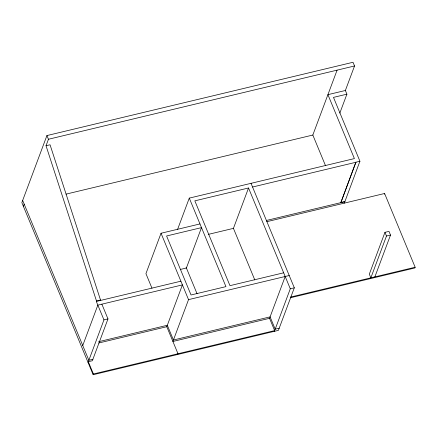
<?xml version="1.0" encoding="UTF-8"?>
<svg xmlns="http://www.w3.org/2000/svg" width="437" height="437" viewBox="0 0 437 437"><rect width="100%" height="100%" fill="white"/><g stroke="black" fill="none" stroke-linecap="round" stroke-linejoin="round"><path stroke-width="0.66" d="M339.828 113.101L346.907 94.174L345.377 90.481L354.544 65.965L353.014 62.278L46.923 135.568L21.85 202.626L93.141 374.722L278.407 330.361L294.314 287.819L251.029 183.332M23.38 206.313L24.188 204.15M88.05 362.431L103.957 319.884L96.315 301.448L96.49 300.978L46.027 145.745L48.452 139.256L46.923 135.568M82.746 345.514L97.844 305.135L182.42 284.886L166.787 326.707L177.99 353.752L177.717 354.473M100.346 300.481L100.521 300.011L50.053 144.778L46.027 145.745M101.87 304.168L107.983 318.923L92.344 360.743L88.318 361.71L93.409 374.001L93.141 374.722M199.966 223.935L161.035 233.254L145.936 273.638L151.945 288.147M177.482 229.665L189.276 198.119L354.402 158.582L327.925 94.66L345.377 90.481M161.035 233.254L188.533 299.635L172.894 341.455L269.558 318.316L285.192 276.49M254.776 279.888L233.434 228.365L248.533 187.986L194.831 200.845L229.966 285.661L283.668 272.803M325.549 165.749L312.826 135.044L337.091 70.144M274.381 331.328L290.288 288.781L248.533 187.986M355.904 162.203L340.833 202.653L355.904 162.203L359.93 161.242L333.48 97.385L346.907 94.174M344.323 203.129L359.93 161.242M384.325 194.208L384.598 193.487L266.756 221.701M384.959 232.337L369.32 274.163L370.849 277.85L386.483 236.024L384.959 232.337L388.985 231.375L390.514 235.062L374.875 276.883M384.598 193.487L415.15 267.242L414.882 267.963L290.381 297.772M48.452 139.256L354.544 65.965M66.031 194.132L312.826 135.044M252.559 187.02L355.931 162.269M340.805 202.588L344.837 201.621M208.241 234.396L233.434 228.365M266.619 220.423L344.859 201.686M180.47 269.421L186.397 268.001L201.495 227.622L166.59 235.98L191.035 294.98L225.94 286.623L189.276 198.119M96.49 300.978L100.521 300.011M96.315 301.448L180.896 281.193M386.483 236.024L390.514 235.062M103.957 319.884L107.983 318.923M188.533 299.635L289.223 275.529M290.288 288.781L294.314 287.819M98.658 341.707L167.322 325.265L173.434 340.013L270.093 316.874L275.19 329.165L279.216 328.198M98.778 342.99L166.787 326.707M290.654 297.051L415.15 267.242M92.884 359.301L88.858 360.268L22.658 200.463M93.409 374.001L274.649 330.607L269.558 318.316M186.14 267.373L197.06 293.74"/></g></svg>
